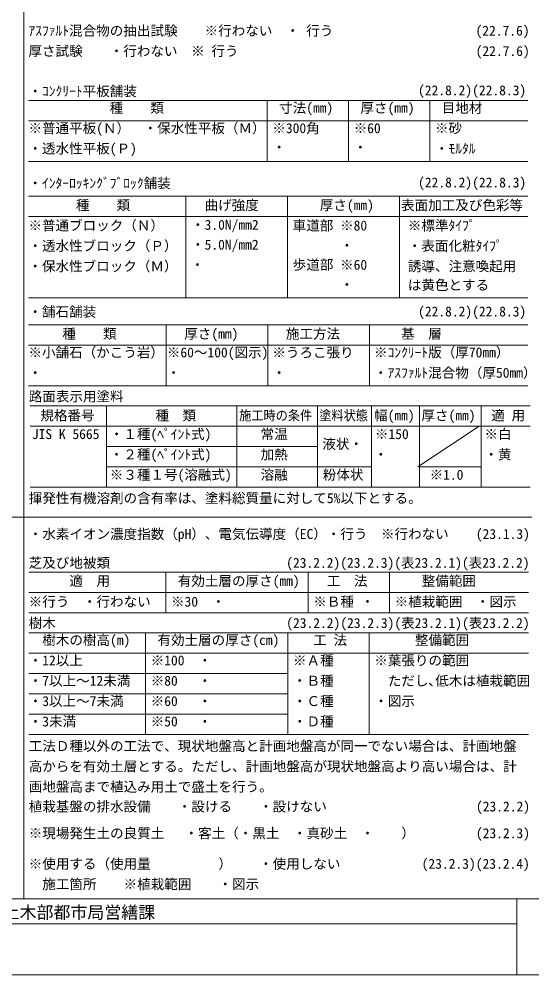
# Model space of a CAD drawing. Units: millimetres on the paper. Extents: x -400 to 392, y -286 to 284.
# Drawn here: x -155.1 to -3.7, y -285.6 to -3.7 of the extents above; entities that cross this region are included whole.
import ezdxf
from ezdxf.enums import TextEntityAlignment as Align

# ---------------------------------------------------------------- set-up
doc = ezdxf.new("R2010")
doc.units = ezdxf.units.MM
for name, color, linetype, lineweight in [('0-1', 4, 'Continuous', 9), ('0-2_文字', 7, 'Continuous', 9), ('0-F_ﾀｲﾄﾙ', 5, 'Continuous', 9)]:
    doc.layers.add(name, color=color, linetype=linetype, lineweight=lineweight)
doc.styles.add('ＭＳ ゴシック', font='')
doc.styles.get('ＭＳ ゴシック').set_extended_font_data('MS Gothic')

msp = doc.modelspace()

# ---------------------------------------------------------------- linework, layer by layer
at = {"layer": '0-1'}
for p, q in [((-153.685, 284.35), (-153.685, -263.15)), ((-152.33, -27.681), (-4.959, -27.681)), ((-81.83, -45.681), (-81.83, -27.681)), ((-57.83, -45.681), (-57.83, -27.681)), ((-33.83, -45.681), (-33.83, -27.681)), ((-152.33, -33.681), (-4.959, -33.681)), ((-152.33, -45.681), (-4.959, -45.681)), ((-152.33, -55.89), (-4.959, -55.89)), ((-105.83, -85.89), (-105.83, -55.89)), ((-75.83, -85.89), (-75.83, -55.89)), ((-42.83, -85.89), (-42.83, -55.89)), ((-152.33, -61.89), (-4.959, -61.89)), ((-152.33, -85.89), (-4.959, -85.89)), ((-152.33, -93.818), (-4.959, -93.818)), ((-111.685, -111.818), (-111.685, -93.818)), ((-81.685, -111.818), (-81.685, -93.818)), ((-51.685, -111.818), (-51.685, -93.818)), ((-152.33, -99.818), (-4.959, -99.818)), ((-152.33, -111.818), (-4.959, -111.818)), ((-151.774, -117.699), (-4.236, -117.699)), ((-129.274, -117.699), (-129.274, -141.699)), ((-90.851, -117.699), (-90.851, -141.699)), ((-66.96, -117.699), (-66.96, -141.699)), ((-51.098, -117.699), (-51.098, -141.699)), ((-36.861, -117.699), (-36.861, -141.699)), ((-18.733, -117.699), (-18.733, -141.699)), ((-151.774, -123.699), (-4.236, -123.699)), ((-129.274, -129.699), (-66.96, -129.699)), ((-129.274, -135.699), (-51.098, -135.699)), ((-36.861, -135.699), (-18.733, -135.699)), ((-151.774, -141.699), (-4.236, -141.699)), ((-201.745, -150.544), (-3.745, -150.544)), ((-152.245, -166.787), (-4.707, -166.787)), ((-111.745, -166.787), (-111.745, -178.787)), ((-69.745, -166.787), (-69.745, -178.787)), ((-45.745, -166.787), (-45.745, -178.787)), ((-152.245, -172.787), (-4.707, -172.787)), ((-152.245, -178.787), (-4.707, -178.787)), ((-152.245, -184.657), (-4.707, -184.657)), ((-117.745, -184.657), (-117.745, -214.657)), ((-75.745, -184.657), (-75.745, -214.657)), ((-51.745, -184.657), (-51.745, -214.657)), ((-152.245, -190.657), (-4.707, -190.657)), ((-152.245, -196.657), (-75.745, -196.657)), ((-152.245, -202.657), (-75.745, -202.657)), ((-152.245, -208.657), (-75.745, -208.657)), ((-152.245, -214.657), (-4.707, -214.657))]:
    msp.add_line(p, q, dxfattribs=at)
at = {"layer": '0-2_文字'}
msp.add_line((-19.274, -123.734), (-37.402, -135.734), dxfattribs=at)
at = {"layer": '0-F_ﾀｲﾄﾙ', "color": 7}
for p, q in [((-399.685, -263.15), (392.314, -263.15)), ((-399.685, -263.15), (392.314, -263.15)), ((-399.685, -263.15), (392.314, -263.15)), ((-8.186, -285.565), (-8.186, -263.15)), ((-184.935, -270.55), (-8.186, -270.55)), ((392.314, -285.565), (-399.685, -285.565))]:
    msp.add_line(p, q, dxfattribs=at)

# ---------------------------------------------------------------- texts
at = {"layer": '0-2_文字', "style": 'ＭＳ ゴシック'}
for s, p in [('ｱｽﾌｧﾙﾄ混合物の抽出試験\u3000\u3000※行わない\u3000・ 行う\u3000\u3000       \u3000\u3000\u3000  \u3000(22.7.6)', (-152.33, -9.422)), ('厚さ試験\u3000\u3000・行わない\u3000※ 行う\u3000\u3000 \u3000\u3000\u3000\u3000\u3000\u3000\u3000\u3000\u3000\u3000\u3000\u3000\u3000\u3000\u3000(22.7.6)', (-152.33, -15.422)), ('・ｺﾝｸﾘｰﾄ平板舗装\u3000\u3000\u3000\u3000\u3000\u3000\u3000\u3000 \u3000\u3000\u3000\u3000\u3000\u3000\u3000\u3000\u3000\u3000   ', (-152.33, -27.266)), ('(22.8.2)(22.8.3)', (-37.323, -27.016)), ('\u3000\u3000        種\u3000\u3000類', (-152.33, -32.181)), (' 寸法(mm)', (-80.33, -32.181)), (' 厚さ(mm)', (-56.33, -32.181)), (' 目地材', (-32.33, -32.181)), ('※普通平板(Ｎ）\u3000・保水性平板（Ｍ）', (-152.33, -38.181)), ('※300角', (-80.33, -38.181)), ('※60', (-56.33, -38.181)), ('※砂', (-32.33, -38.181)), ('・透水性平板(Ｐ)', (-152.33, -44.181)), ('・\u3000', (-80.33, -43.818)), ('・\u3000', (-56.33, -43.818)), ('・ﾓﾙﾀﾙ', (-32.33, -44.181)), ('・ｲﾝﾀｰﾛｯｷﾝｸﾞﾌﾞﾛｯｸ舗装\u3000\u3000\u3000           \u3000\u3000\u3000\u3000\u3000\u3000\u3000\u3000\u3000', (-152.33, -54.39)), ('(22.8.2)(22.8.3)', (-37.323, -54.194)), ('\u3000\u3000\u3000 種\u3000\u3000類', (-152.33, -60.89)), ('  曲げ強度', (-104.33, -60.89)), ('\u3000\u3000厚さ(mm)', (-74.33, -60.89)), (' 表面加工及び色彩等', (-44.33, -60.89)), ('※普通ブロック（Ｎ）', (-152.33, -66.872)), ('・3.0N/mm2', (-104.33, -66.679)), ('車道部 ※80\u3000', (-74.33, -66.89)), ('\u3000※標準ﾀｲﾌﾟ', (-44.33, -66.89)), ('・透水性ブロック（Ｐ）', (-152.33, -72.89)), ('・5.0N/mm2', (-104.33, -72.529)), ('\u3000\u3000\u3000 ・\u3000', (-74.33, -72.76)), ('\u3000・表面化粧ﾀｲﾌﾟ', (-44.33, -72.89)), ('・保水性ブロック（Ｍ）', (-152.33, -78.89)), ('歩道部 ※60 ', (-74.33, -78.456)), ('\u3000誘導、注意喚起用', (-44.33, -78.89)), ('\u3000\u3000\u3000 ・\u3000', (-74.33, -84.326)), ('\u3000は黄色とする', (-44.33, -84.433)), ('・舗石舗装 \u3000 \u3000\u3000\u3000\u3000\u3000\u3000\u3000\u3000\u3000\u3000\u3000\u3000\u3000\u3000\u3000\u3000\u3000\u3000\u3000\u3000\u3000', (-152.33, -92.318)), ('(22.8.2)(22.8.3)', (-37.323, -92.245)), ('\u3000\u3000 種\u3000\u3000類', (-152.33, -98.818)), ('\u3000厚さ(mm)', (-110.33, -98.818)), ('\u3000施工方法', (-80.33, -98.818)), ('\u3000\u3000基\u3000層', (-50.33, -98.818)), ('※小舗石（かこう岩）', (-152.33, -104.318)), ('※60～100(図示)', (-111.475, -104.318)), ('※うろこ張り', (-80.33, -104.318)), ('※ｺﾝｸﾘｰﾄ版（厚70mm）', (-50.33, -104.318)), ('・ｱｽﾌｧﾙﾄ混合物（厚50mm）', (-50.33, -110.318)), ('・\u3000', (-152.33, -110.318)), ('・\u3000', (-111.475, -110.318)), ('・\u3000', (-80.33, -110.318)), ('路面表示用塗料\u3000 \u3000\u3000\u3000\u3000\u3000\u3000\u3000\u3000\u3000\u3000\u3000\u3000\u3000\u3000\u3000\u3000', (-152.245, -117.297)), ('  規格番号', (-152.815, -122.906)), ('\u3000種\u3000類', (-118.842, -122.906)), ('幅(㎜)', (-50.311, -122.906)), ('厚さ(㎜)', (-36.338, -122.906)), (' 適 用', (-17.733, -122.906)), ('JIS K 5665', (-151.323, -128.406)), ('・１種(ﾍﾟｲﾝﾄ式)', (-128.315, -128.406)), ('常温', (-83.783, -128.406)), ('※150', (-50.061, -128.406)), ('※白', (-17.733, -128.406)), ('液状・', (-65.566, -131.313)), ('・２種(ﾍﾟｲﾝﾄ式)', (-128.315, -134.406)), ('加熱', (-83.783, -134.406)), ('・\u3000', (-50.315, -134.406)), ('・黄', (-17.733, -134.406)), ('※３種１号(溶融式)', (-128.315, -140.406)), ('溶融', (-83.783, -140.406)), ('粉体状', (-65.442, -140.406)), ('※1.0', (-33.918, -140.406)), ('揮発性有機溶剤の含有率は、塗料総質量に対して5%以下とする。', (-152.245, -147.297)), ('・水素イオン濃度指数（pH）、電気伝導度（EC）・行う  ※行わない  \u3000(23.1.3)', (-152.245, -157.871)), ('芝及び地被類\u3000  \u3000\u3000\u3000\u3000\u3000\u3000\u3000\u3000\u3000\u3000  (23.2.2)(23.2.3)(表23.2.1)(表23.2.2)', (-152.245, -166.375)), ('\u3000\u3000\u3000適\u3000用', (-152.245, -171.704)), (' 有効土層の厚さ(mm)', (-110.245, -171.704)), ('\u3000工\u3000法', (-68.245, -171.704)), ('\u3000\u3000整備範囲', (-44.245, -171.704)), ('※行う\u3000・行わない', (-152.245, -177.822)), ('※30\u3000・\u3000', (-110.245, -177.822)), ('※Ｂ種 ・\u3000', (-68.245, -177.822)), ('※植栽範囲\u3000・図示', (-44.245, -177.822)), ('樹木\u3000\u3000\u3000\u3000\u3000\u3000\u3000\u3000\u3000\u3000\u3000\u3000\u3000\u3000\u3000\u3000\u3000(23.2.2)(23.2.3)(表23.2.1)(表23.2.2)', (-152.245, -184.124)), ('\u3000樹木の樹高(m)', (-152.245, -189.157)), (' 有効土層の厚さ(cm)', (-116.245, -189.157)), ('\u3000 工 法', (-74.245, -189.157)), ('\u3000\u3000\u3000整備範囲', (-50.245, -189.157)), ('・12以上', (-152.245, -195.157)), ('※100\u3000・\u3000', (-116.245, -195.157)), ('※Ａ種', (-74.245, -195.157)), ('※葉張りの範囲', (-50.245, -195.157)), ('・7以上～12未満', (-152.245, -201.157)), ('※80 \u3000・\u3000', (-116.245, -201.157)), ('・Ｂ種', (-74.245, -201.157)), ('\u3000ただし､低木は植栽範囲', (-50.245, -201.157)), ('・3以上～7未満', (-152.245, -207.157)), ('・Ｃ種', (-74.245, -207.157)), ('※60 \u3000・\u3000', (-116.245, -207.157)), ('・図示', (-50.245, -207.157)), ('・3未満', (-152.245, -213.157)), ('※50 \u3000・\u3000', (-116.245, -213.157)), ('・Ｄ種', (-74.245, -213.157)), ('工法Ｄ種以外の工法で、現状地盤高と計画地盤高が同一でない場合は、計画地盤', (-152.245, -220.415)), ('高からを有効土層とする。ただし、計画地盤高が現状地盤高より高い場合は、計', (-152.245, -226.415)), ('画地盤高まで植込み用土で盛土を行う。', (-152.245, -232.415)), ('植栽基盤の排水設備\u3000\u3000・設ける\u3000\u3000・設けない\u3000\u3000\u3000\u3000\u3000\u3000\u3000\u3000\u3000\u3000\u3000(23.2.2)', (-152.245, -238.246)), ('※現場発生土の良質土\u3000 ・客土（・黒土\u3000・真砂土\u3000・\u3000\u3000）  \u3000\u3000\u3000 (23.2.3)', (-152.245, -246.126)), ('※使用する（使用量\u3000\u3000\u3000\u3000\u3000）\u3000\u3000・使用しない\u3000\u3000     \u3000 (23.2.3)(23.2.4)', (-152.245, -255.145)), ('\u3000施工箇所\u3000\u3000※植栽範囲 \u3000 ・図示', (-152.245, -261.145))]:
    msp.add_text(s, height=2.933, dxfattribs=at).set_placement(p, align=Align.BOTTOM_LEFT)
for s, width, p in [('・', 0.95, (-104.33, -78.456)), ('施工時の条件', 0.9, (-90.15, -122.906)), ('塗料状態', 0.9, (-66.502, -122.906))]:
    msp.add_text(s, height=2.933, dxfattribs=dict(at, width=width)).set_placement(p, align=Align.BOTTOM_LEFT)
at = {"layer": '0-F_ﾀｲﾄﾙ', "color": 7, "style": 'ＭＳ ゴシック'}
msp.add_text('新潟県土木部都市局営繕課', height=3.666, dxfattribs=at).set_placement((-174.935, -270.05), align=Align.BOTTOM_LEFT)

doc.saveas('drawing.dxf')
